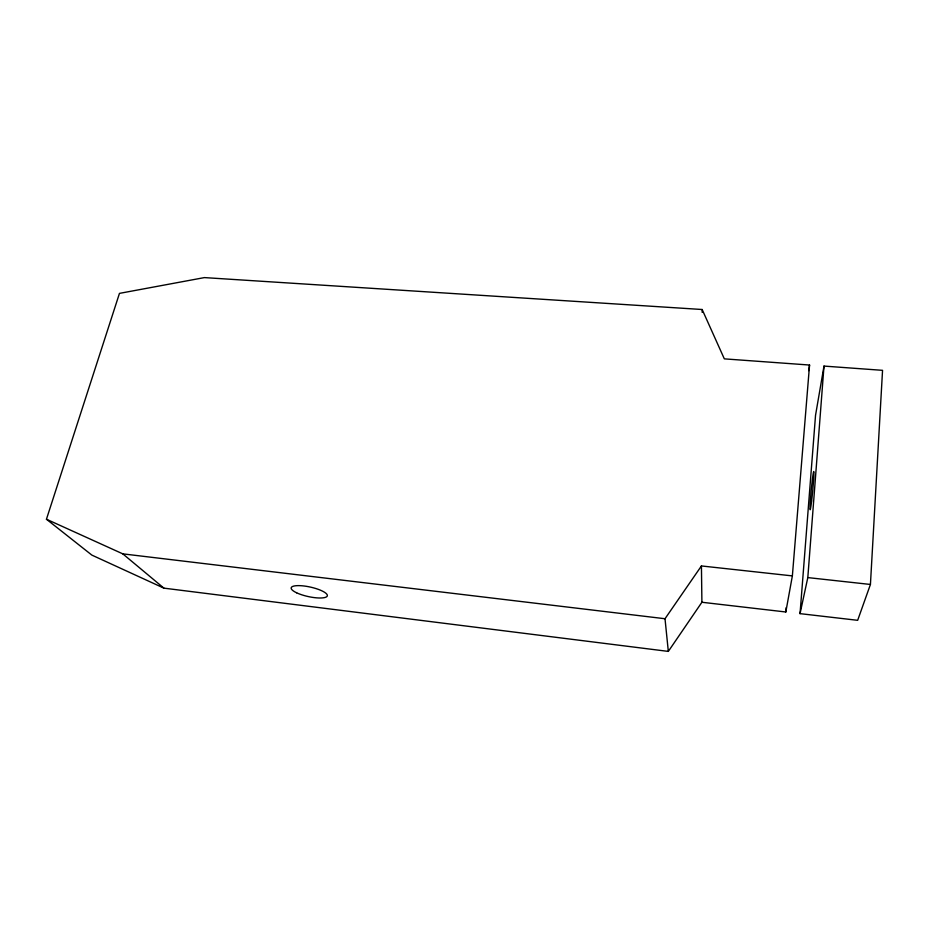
<?xml version="1.0" encoding="UTF-8"?>
<svg xmlns="http://www.w3.org/2000/svg" width="929" height="929" viewBox="0 0 929 929"><rect width="100%" height="100%" fill="white"/><g stroke="black" fill="none" stroke-linecap="round" stroke-linejoin="round"><path stroke-width="1.39" d="M870.427 584.457L882.55 370.334L824 366.084L815.534 415.309L800.043 613.639L857.664 620.317L870.427 584.457L807.812 577.594L800.043 613.639M807.812 577.594L824 366.084M792.367 575.899L809.554 365.039L724.33 358.861L702.161 309.508L204.403 277.597L119.458 293.378L46.45 519.23L91.878 555.112L163.922 588.15L668.323 651.403L701.906 602.259L701.43 565.947L792.367 575.899L785.818 611.99L701.906 602.259M785.818 611.99L786.178 607.659M808.706 370.659L809.554 365.039M668.323 651.403L665.013 618.737L701.43 565.947M46.45 519.23L122.802 553.858L665.013 618.737M122.802 553.858L163.922 588.15M702.161 309.508L702.185 312.376M296.618 592.795A18.522 4.866 12.4 0 0 326.811 596.615A18.522 4.866 12.4 0 0 304.329 586.025A18.522 4.866 12.4 0 0 296.618 592.795M811.621 500.986A19.149 0.755 -84.6 0 0 813.804 471.549A19.149 0.755 -84.6 0 0 810.471 499.233A19.149 0.755 -84.6 0 0 811.621 500.986"/></g></svg>
